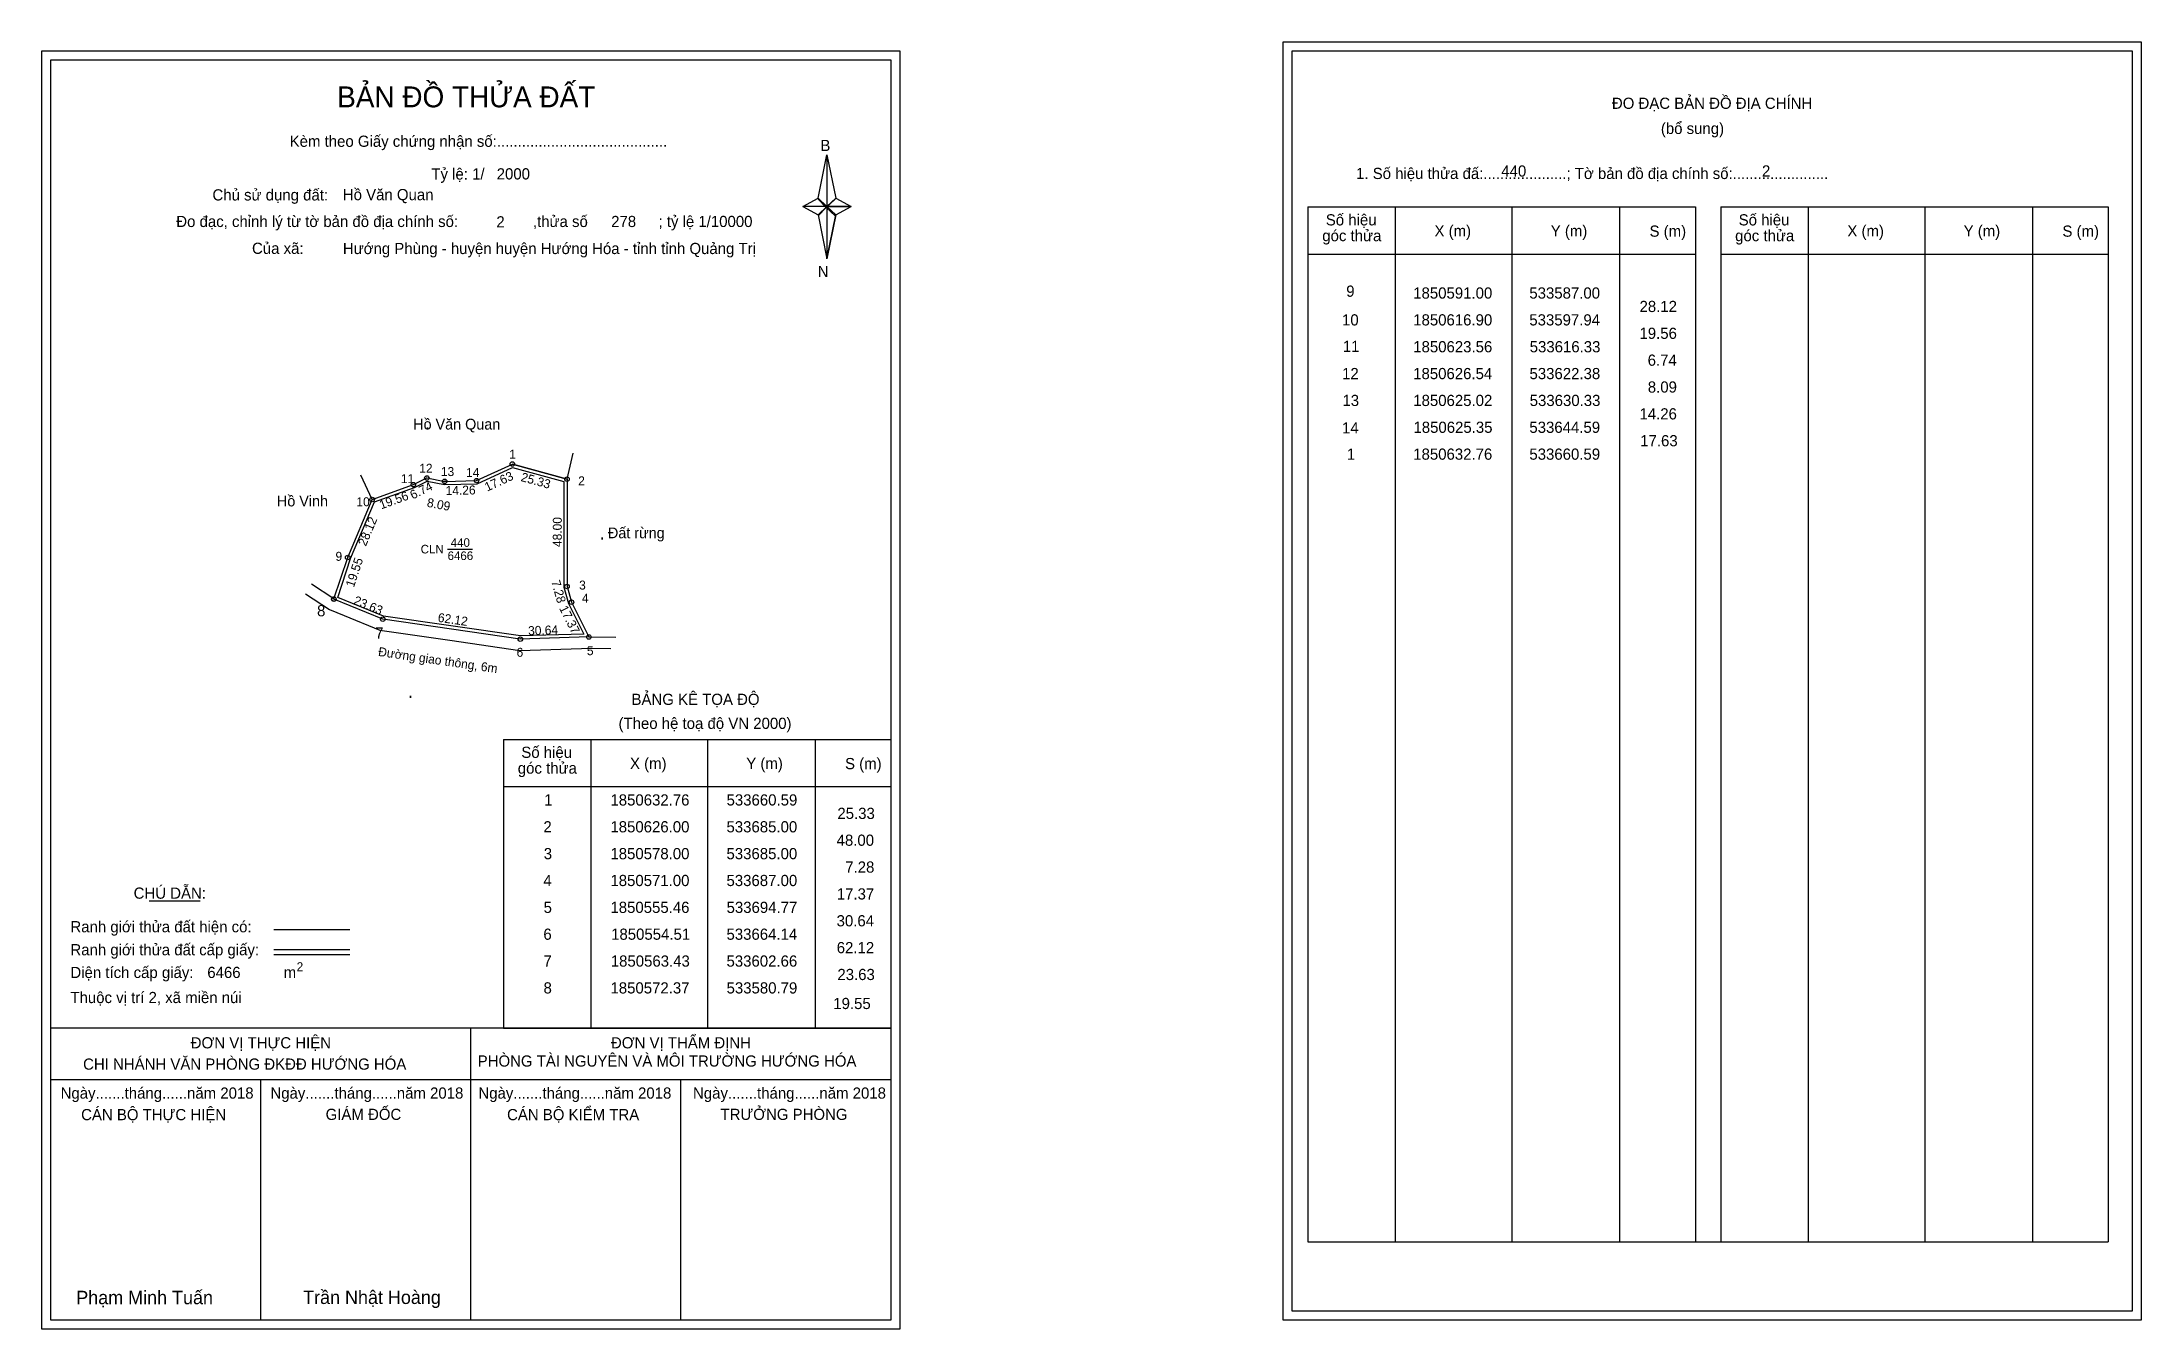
# Model space of a CAD drawing. Extents: x 533450 to 534388, y 1850246 to 1850821.
import ezdxf

# ---------------------------------------------------------------- set-up
doc = ezdxf.new("R2010")
doc.units = 0
for name, color, linetype in [('Level 1', 7, 'Continuous'), ('Level 10', 7, 'Continuous'), ('Level 11', 7, 'Continuous'), ('Level 13', 7, 'Continuous'), ('Level 27', 7, 'Continuous'), ('Level 3', 7, 'Continuous'), ('Level 36', 7, 'Continuous'), ('Level 4', 7, 'Continuous'), ('Level 49', 7, 'Continuous'), ('Level 53', 7, 'Continuous'), ('Level 55', 7, 'Continuous'), ('Level 6', 7, 'Continuous'), ('Level 60', 7, 'Continuous'), ('Level 63', 7, 'Continuous'), ('Level 9', 7, 'Continuous')]:
    doc.layers.add(name, color=color, linetype=linetype)

msp = doc.modelspace()

# ---------------------------------------------------------------- linework, layer by layer
at = {"layer": 'Level 1'}
for p, q in [((533454.37, 1850813.36), (533454.37, 1850813.36)), ((534009.02, 1850817.36), (534009.02, 1850817.36)), ((533797.22, 1850751.6), (533801.15, 1850770.88)), ((533801.15, 1850770.88), (533801.15, 1850747.83)), ((533801.15, 1850770.88), (533805.09, 1850751.6)), ((533790.33, 1850747.83), (533797.22, 1850751.6)), ((533797.22, 1850751.6), (533801.15, 1850747.83)), ((533800.86, 1850747.39), (533797.22, 1850751.16)), ((533801.15, 1850747.83), (533797.22, 1850744.15)), ((533800.86, 1850747.39), (533797.22, 1850743.71)), ((533797.22, 1850743.71), (533800.86, 1850747.39)), ((533804.79, 1850751.16), (533800.86, 1850747.39)), ((533800.86, 1850747.39), (533804.79, 1850751.16)), ((533804.79, 1850743.71), (533800.86, 1850747.39)), ((533805.09, 1850751.6), (533801.15, 1850747.83)), ((533801.15, 1850747.83), (533801.15, 1850724.43)), ((533801.15, 1850747.83), (533811.97, 1850747.83)), ((533801.15, 1850747.83), (533805.09, 1850744.15)), ((533805.09, 1850744.15), (533811.97, 1850747.83)), ((534016.08, 1850747.65), (534189.29, 1850747.65)), ((534055.26, 1850285.12), (534055.26, 1850747.65)), ((534107.41, 1850285.12), (534107.41, 1850747.65)), ((534155.35, 1850747.65), (534155.35, 1850285.12)), ((534189.29, 1850747.65), (534189.29, 1850285.12)), ((534200.6, 1850747.65), (534373.8, 1850747.65)), ((534239.78, 1850285.12), (534239.78, 1850747.65)), ((534291.92, 1850285.12), (534291.92, 1850747.65)), ((534339.87, 1850747.65), (534339.87, 1850285.12)), ((534373.8, 1850747.65), (534373.8, 1850285.12)), ((533797.22, 1850744.15), (533801.15, 1850724.43)), ((533805.09, 1850744.15), (533801.15, 1850724.43)), ((534016.08, 1850726.6), (534189.29, 1850726.6)), ((534200.6, 1850726.6), (534373.8, 1850726.6)), ((533656.56, 1850509.71), (533829.76, 1850509.71)), ((533695.74, 1850380.66), (533695.74, 1850509.71)), ((533747.88, 1850380.66), (533747.88, 1850509.71)), ((533795.83, 1850509.71), (533795.83, 1850380.66)), ((533656.56, 1850488.65), (533829.76, 1850488.65)), ((533498.21, 1850437.49), (533521.01, 1850437.49)), ((533553.94, 1850424.68), (533587.96, 1850424.68)), ((533553.94, 1850415.79), (533587.96, 1850415.79)), ((533553.94, 1850413.6), (533587.96, 1850413.6)), ((533668.03, 1850380.66), (533454.37, 1850380.66)), ((533829.76, 1850380.66), (533620.08, 1850380.66)), ((533642.07, 1850250.21), (533642.07, 1850380.66)), ((533656.56, 1850380.65), (533829.76, 1850380.65)), ((533829.77, 1850357.56), (533454.37, 1850357.56)), ((533548.22, 1850250.21), (533548.22, 1850357.56)), ((533735.92, 1850250.21), (533735.92, 1850357.56)), ((534016.08, 1850285.12), (534373.8, 1850285.12)), ((533829.76, 1850250.21), (533829.76, 1850250.21)), ((534384.42, 1850254.21), (534384.42, 1850254.21))]:
    msp.add_line(p, q, dxfattribs=at)
for points in [[(533797.22, 1850751.6), (533801.15, 1850770.88), (533801.15, 1850747.83)], [(533790.33, 1850747.83), (533797.22, 1850744.15), (533801.15, 1850747.83)], [(533801.15, 1850747.83), (533805.09, 1850751.6), (533811.97, 1850747.83)], [(533801.15, 1850747.83), (533801.15, 1850724.43), (533805.09, 1850744.15)]]:
    msp.add_lwpolyline(points, close=True, dxfattribs=at)
at = {"layer": 'Level 10'}
msp.add_line((533685, 1850626), (533660.59, 1850632.76), dxfattribs=at)
for points in [[(533660.59, 1850632.76), (533685, 1850626), (533685, 1850578), (533687, 1850571), (533694.77, 1850555.46), (533664.14, 1850554.51), (533602.66, 1850563.43), (533580.79, 1850572.37), (533580.82, 1850572.45), (533587, 1850591), (533597.94, 1850616.9), (533616.33, 1850623.56), (533622.38, 1850626.54), (533630.33, 1850625.02), (533644.59, 1850625.35)], [(533660.71, 1850631.27), (533683.6, 1850624.94), (533683.6, 1850577.8), (533685.69, 1850570.49), (533692.54, 1850556.79), (533664.22, 1850555.91), (533603.03, 1850564.79), (533582.54, 1850573.17), (533588.31, 1850590.51), (533598.99, 1850615.79), (533616.88, 1850622.27), (533622.58, 1850625.08), (533630.21, 1850623.62), (533644.91, 1850623.96)]]:
    msp.add_lwpolyline(points, close=True, dxfattribs=at)
for points in [[(533568.15, 1850574.76), (533578.83, 1850567.78), (533585.46, 1850565.07)], [(533585.46, 1850565.07), (533601.34, 1850558.57), (533632.6, 1850554.03)], [(533632.6, 1850554.03), (533663.86, 1850549.49), (533696.05, 1850550.5), (533704.58, 1850550.39)]]:
    msp.add_lwpolyline(points, dxfattribs=at)
at = {"layer": 'Level 11'}
for centre in [(533660.59, 1850632.76), (533660.59, 1850632.76), (533616.33, 1850623.56), (533622.38, 1850626.54), (533630.33, 1850625.02), (533644.59, 1850625.35), (533685, 1850626), (533597.94, 1850616.9), (533587, 1850591), (533685, 1850578), (533580.79, 1850572.37), (533580.82, 1850572.45), (533687, 1850571), (533602.66, 1850563.43), (533664.14, 1850554.51), (533694.77, 1850555.46)]:
    msp.add_circle(centre, 1, dxfattribs=at)
at = {"layer": 'Level 27'}
for p, q in [((533685, 1850626), (533687.79, 1850637.67)), ((533597.94, 1850616.9), (533592.81, 1850627.75)), ((533580.82, 1850572.45), (533570.78, 1850579.02)), ((533694.77, 1850555.46), (533706.77, 1850555.37))]:
    msp.add_line(p, q, dxfattribs=at)
at = {"layer": 'Level 3'}
for p, q in [((534016.08, 1850747.65), (534016.08, 1850285.12)), ((534200.6, 1850747.65), (534200.6, 1850285.12)), ((533656.56, 1850509.71), (533656.56, 1850380.66))]:
    msp.add_line(p, q, dxfattribs=at)
at = {"layer": 'Level 63'}
for points in [[(534005.02, 1850821.36), (534388.42, 1850821.36), (534388.42, 1850250.21), (534005.02, 1850250.21)], [(533450.37, 1850817.36), (533833.77, 1850817.36), (533833.77, 1850246.21), (533450.37, 1850246.21)], [(533454.37, 1850813.36), (533829.77, 1850813.36), (533829.77, 1850250.21), (533454.37, 1850250.21)], [(534009.02, 1850817.36), (534384.42, 1850817.36), (534384.42, 1850254.21), (534009.02, 1850254.21)]]:
    msp.add_lwpolyline(points, close=True, dxfattribs=at)
at = {"layer": 'Level 9'}
msp.add_line((533631.63, 1850594.72), (533642.78, 1850594.72), dxfattribs=at)

# ---------------------------------------------------------------- texts
at = {"layer": 'Level 1'}
for s, height, p in [('BẢN ĐỒ THỬA ĐẤT', 9.3313, (533582.3, 1850792.17)), ('ĐO ĐẠC BẢN ĐỒ ĐỊA CHÍNH', 5, (534151.97, 1850791.48)), ('(bổ sung)', 5, (534173.85, 1850780.24)), ('Kèm theo Giấy chứng nhận số:.........................................', 5, (533561.07, 1850774.51)), ('B', 5, (533798.24, 1850772.63)), ('1. Số hiệu thửa đấ:....................; Tờ bản đồ địa chính số:.......................', 5, (534037.63, 1850760.12)), ('Chủ sử dụng đất:', 5, (533526.55, 1850750.53)), ('Đo đạc, chỉnh lý từ tờ bản đồ địa chính số:                  ,thửa số                 ; tỷ lệ 1/10000', 5, (533510.38, 1850738.67)), ('góc thửa', 5, (534022.53, 1850732.33)), ('Số hiệu', 5, (534024.11, 1850739.39)), ('X (m)', 5, (534072.68, 1850734.44)), ('Y (m)', 5, (534124.63, 1850734.44)), ('S (m)', 5, (534168.79, 1850734.34)), ('góc thửa', 5, (534207.04, 1850732.33)), ('Số hiệu', 5, (534208.63, 1850739.39)), ('X (m)', 5, (534257.19, 1850734.44)), ('Y (m)', 5, (534309.15, 1850734.44)), ('S (m)', 5, (534353.3, 1850734.34)), ('Của xã:', 5, (533544.23, 1850726.67)), ('N', 5, (533797.04, 1850716.29)), ('BẢNG KÊ TỌA ĐỘ', 5, (533713.83, 1850525.11)), ('(Theo hệ toạ độ VN 2000)', 5, (533708.02, 1850514.39)), ('Số hiệu', 5, (533664.59, 1850501.44)), ('góc thửa', 5, (533663.01, 1850494.38)), ('X (m)', 5, (533713.15, 1850496.49)), ('Y (m)', 5, (533765.11, 1850496.49)), ('S (m)', 5, (533809.26, 1850496.39)), ('CHÚ DẪN:', 5, (533491.33, 1850438.5)), ('Ranh giới thửa đất hiện có:', 5, (533463.07, 1850423.5)), ('Ranh giới thửa đất cấp giấy:', 5, (533463.07, 1850413.22)), ('Diện tích cấp giấy:', 5, (533463.07, 1850403.06)), ('2', 4, (533564.17, 1850406.12)), ('m', 5, (533558.38, 1850403.1)), ('Thuộc vị trí 2, xã miền núi', 5, (533463.07, 1850391.86)), ('ĐƠN VỊ THỰC HIỆN', 5, (533516.84, 1850371.62)), ('ĐƠN VỊ THẨM ĐỊNH', 5, (533704.64, 1850371.62)), ('CHI NHÁNH VĂN PHÒNG ĐKĐĐ HƯỚNG HÓA', 5, (533468.75, 1850362.1)), ('PHÒNG TÀI NGUYÊN VÀ MÔI TRƯỜNG HƯỚNG HÓA', 5, (533645.09, 1850363.48)), ('Ngày.......tháng......năm 2018', 5, (533458.7, 1850349.15)), ('Ngày.......tháng......năm 2018', 5, (533552.45, 1850349.15)), ('Ngày.......tháng......năm 2018', 5, (533645.4, 1850349.15)), ('Ngày.......tháng......năm 2018', 5, (533741.31, 1850349.15)), ('CÁN BỘ THỰC HIỆN', 5, (533467.87, 1850339.52)), ('GIÁM ĐỐC', 5, (533577.13, 1850339.64)), ('CÁN BỘ KIỂM TRA', 5, (533658.21, 1850339.52)), ('TRƯỞNG PHÒNG', 5, (533753.59, 1850339.64)), ('Phạm Minh Tuấn', 6, (533465.69, 1850257.29)), ('Trần Nhật Hoàng', 6, (533567.07, 1850257.39))]:
    msp.add_text(s, height=height, dxfattribs=at).set_placement(p)
at = {"layer": 'Level 11'}
msp.add_text('Tỷ lệ: 1/', height=5, dxfattribs=at).set_placement((533624.38, 1850759.89))
at = {"layer": 'Level 13'}
for s, p in [('CLN', (533619.61, 1850592.8)), ('440', (533633.05, 1850595.75)), ('6466', (533631.64, 1850589.86))]:
    msp.add_text(s, height=3.84, dxfattribs=at).set_placement(p)
at = {"layer": 'Level 36'}
for p in [(533621.48, 1850648.18), (533699.62, 1850599), (533614, 1850528.26)]:
    msp.add_text('.', height=6, dxfattribs=at).set_placement(p)
at = {"layer": 'Level 4'}
msp.add_text('Đường giao thông, 6m', height=4, rotation=351.74468, dxfattribs=at).set_placement((533600.43, 1850547.05))
at = {"layer": 'Level 49'}
for s, rotation, p in [('6.74', 26.2231, (533616.04, 1850616.84)), ('17.63', 24.85003, (533649.32, 1850620.39)), ('25.33', 344.52069, (533664.08, 1850625.22)), ('19.56', 19.90802, (533601.97, 1850612.46)), ('8.09', 349.17597, (533622.18, 1850613.73)), ('14.26', 1.32568, (533630.82, 1850618.89)), ('28.12', 67.1011, (533595.09, 1850595.76)), ('48.00', 90, (533682.66, 1850595.67)), ('19.55', 71.57432, (533589.74, 1850577.4)), ('7.28', 285.9454, (533677.9, 1850580.24)), ('23.63', 337.76628, (533589.26, 1850570.3)), ('17.37', 296.56505, (533681.37, 1850568.36)), ('62.12', 351.74468, (533627.08, 1850562.3)), ('30.64', 1.77648, (533667.68, 1850556.28))]:
    msp.add_text(s, height=4, rotation=rotation, dxfattribs=at).set_placement(p)
at = {"layer": 'Level 53'}
for s, p in [('9', (534033.23, 1850707.51)), ('1850591.00', (534063.17, 1850706.68)), ('533587.00', (534115.06, 1850706.68)), ('10', (534031.36, 1850694.68)), ('1850616.90', (534063.17, 1850694.68)), ('533597.94', (534115.05, 1850694.68)), ('28.12', (534164.31, 1850700.68)), ('19.56', (534164.28, 1850688.68)), ('11', (534031.68, 1850682.83)), ('1850623.56', (534063.18, 1850682.68)), ('533616.33', (534115.23, 1850682.68)), ('6.74', (534167.95, 1850676.68)), ('12', (534031.38, 1850670.68)), ('1850626.54', (534063.16, 1850670.68)), ('533622.38', (534115.14, 1850670.68)), ('13', (534031.54, 1850658.68)), ('1850625.02', (534063.19, 1850658.68)), ('533630.33', (534115.23, 1850658.68)), ('8.09', (534168.01, 1850664.68)), ('14.26', (534164.28, 1850652.68)), ('14', (534031.36, 1850646.42)), ('1850625.35', (534063.28, 1850646.68)), ('533644.59', (534115.08, 1850646.68)), ('17.63', (534164.62, 1850640.68)), ('1', (534033.53, 1850634.68)), ('1850632.76', (534063.18, 1850634.68)), ('533660.59', (534115.08, 1850634.68)), ('1', (533674.76, 1850480.15)), ('1850632.76', (533704.41, 1850480.15)), ('533660.59', (533756.31, 1850480.15)), ('25.33', (533805.84, 1850474.15)), ('2', (533674.46, 1850468.15)), ('1850626.00', (533704.4, 1850468.15)), ('533685.00', (533756.28, 1850468.15)), ('48.00', (533805.49, 1850462.15)), ('3', (533674.61, 1850456.15)), ('1850578.00', (533704.4, 1850456.15)), ('533685.00', (533756.28, 1850456.15)), ('7.28', (533809.35, 1850450.15)), ('4', (533674.43, 1850444.15)), ('1850571.00', (533704.4, 1850444.15)), ('533687.00', (533756.28, 1850444.15)), ('5', (533674.55, 1850432.15)), ('1850555.46', (533704.41, 1850432.15)), ('533694.77', (533756.32, 1850432.15)), ('17.37', (533805.56, 1850438.15)), ('30.64', (533805.48, 1850426.15)), ('6', (533674.44, 1850420.15)), ('1850554.51', (533704.72, 1850420.15)), ('533664.14', (533756.28, 1850420.15)), ('62.12', (533805.54, 1850414.15)), ('7', (533674.47, 1850408.15)), ('1850563.43', (533704.57, 1850408.15)), ('533602.66', (533756.29, 1850408.15)), ('8', (533674.51, 1850396.15)), ('1850572.37', (533704.43, 1850396.15)), ('533580.79', (533756.31, 1850396.15)), ('23.63', (533805.84, 1850402.15)), ('19.55', (533804.01, 1850389.19))]:
    msp.add_text(s, height=5, dxfattribs=at).set_placement(p)
at = {"layer": 'Level 55'}
for s, height, p in [('1', 0.8, (533660.37, 1850632.76)), ('12', 0.8, (533615.76, 1850623.56)), ('13', 0.8, (533621.84, 1850626.54)), ('0', 0.22, (533622.3, 1850626.32)), ('14', 0.8, (533629.76, 1850625.02)), ('0', 0.22, (533630.25, 1850624.8)), ('15', 0.8, (533644.04, 1850625.35)), ('0', 0.22, (533644.51, 1850625.13)), ('0', 0.22, (533660.51, 1850632.54)), ('2', 0.8, (533684.73, 1850626)), ('0', 0.22, (533684.92, 1850625.78)), ('0', 0.22, (533684.92, 1850625.78)), ('11', 0.8, (533597.42, 1850616.9)), ('438', 0.22, (533597.71, 1850616.68)), ('438', 0.22, (533597.71, 1850616.68)), ('0', 0.22, (533597.86, 1850616.68)), ('0', 0.22, (533616.25, 1850623.34)), ('10', 0.8, (533586.43, 1850591)), ('438', 0.22, (533586.77, 1850590.78)), ('438', 0.22, (533586.77, 1850590.78)), ('3', 0.8, (533684.75, 1850578)), ('0', 0.22, (533684.92, 1850577.78)), ('8', 0.8, (533580.53, 1850572.37)), ('438', 0.22, (533580.59, 1850572.23)), ('438', 0.22, (533580.59, 1850572.23)), ('9', 0.8, (533580.55, 1850572.45)), ('0', 0.22, (533580.71, 1850572.15)), ('0', 0.22, (533580.71, 1850572.15)), ('0', 0.22, (533580.74, 1850572.23)), ('0', 0.22, (533580.74, 1850572.23)), ('4', 0.8, (533686.72, 1850571)), ('0', 0.22, (533686.92, 1850570.78)), ('7', 0.8, (533602.39, 1850563.43)), ('0', 0.22, (533602.58, 1850563.21)), ('0', 0.22, (533602.58, 1850563.21)), ('6', 0.8, (533663.87, 1850554.51)), ('0', 0.22, (533664.06, 1850554.29)), ('0', 0.22, (533664.06, 1850554.29)), ('5', 0.8, (533694.51, 1850555.46)), ('0', 0.22, (533694.69, 1850555.24)), ('0', 0.22, (533694.69, 1850555.24)), ('0', 0.22, (533694.69, 1850555.24))]:
    msp.add_text(s, height=height, dxfattribs=at).set_placement(p)
at = {"layer": 'Level 6'}
for s, p in [('2000', (533653.58, 1850759.93)), ('440', (534102.53, 1850761.2)), ('2', (534219.02, 1850761.24)), ('Hồ Văn Quan', (533584.82, 1850750.66)), ('2', (533653.42, 1850738.49)), ('278', (533704.74, 1850738.65)), ('Hướng Phùng - huyện huyện Hướng Hóa - tỉnh tỉnh Quảng Trị', (533584.84, 1850726.58)), ('6466', (533524.25, 1850403.07))]:
    msp.add_text(s, height=5, dxfattribs=at).set_placement(p)
at = {"layer": 'Level 60'}
for s, p in [('Hồ Văn Quan', (533616.27, 1850648.18)), ('Hồ Vinh', (533555.37, 1850613.82)), ('Đất rừng', (533703.29, 1850599.59))]:
    msp.add_text(s, height=4.8, dxfattribs=at).set_placement(p)
at = {"layer": 'Level 9'}
for s, height, p in [('1', 4, (533659.18, 1850635.14)), ('11', 4, (533610.77, 1850624.21)), ('12', 4, (533618.97, 1850628.85)), ('13', 4, (533628.64, 1850627.38)), ('14', 4, (533639.88, 1850626.97)), ('2', 4, (533690, 1850623.25)), ('10', 4, (533590.89, 1850613.9)), ('9', 4, (533581.54, 1850589.52)), ('3', 4, (533690.41, 1850576.66)), ('8', 5, (533573.3, 1850564.69)), ('4', 4, (533691.67, 1850570.82)), ('7', 5, (533599.3, 1850554.76)), ('6', 4, (533662.46, 1850546.62)), ('5', 4, (533693.88, 1850547.32))]:
    msp.add_text(s, height=height, dxfattribs=at).set_placement(p)

doc.saveas('drawing.dxf')
